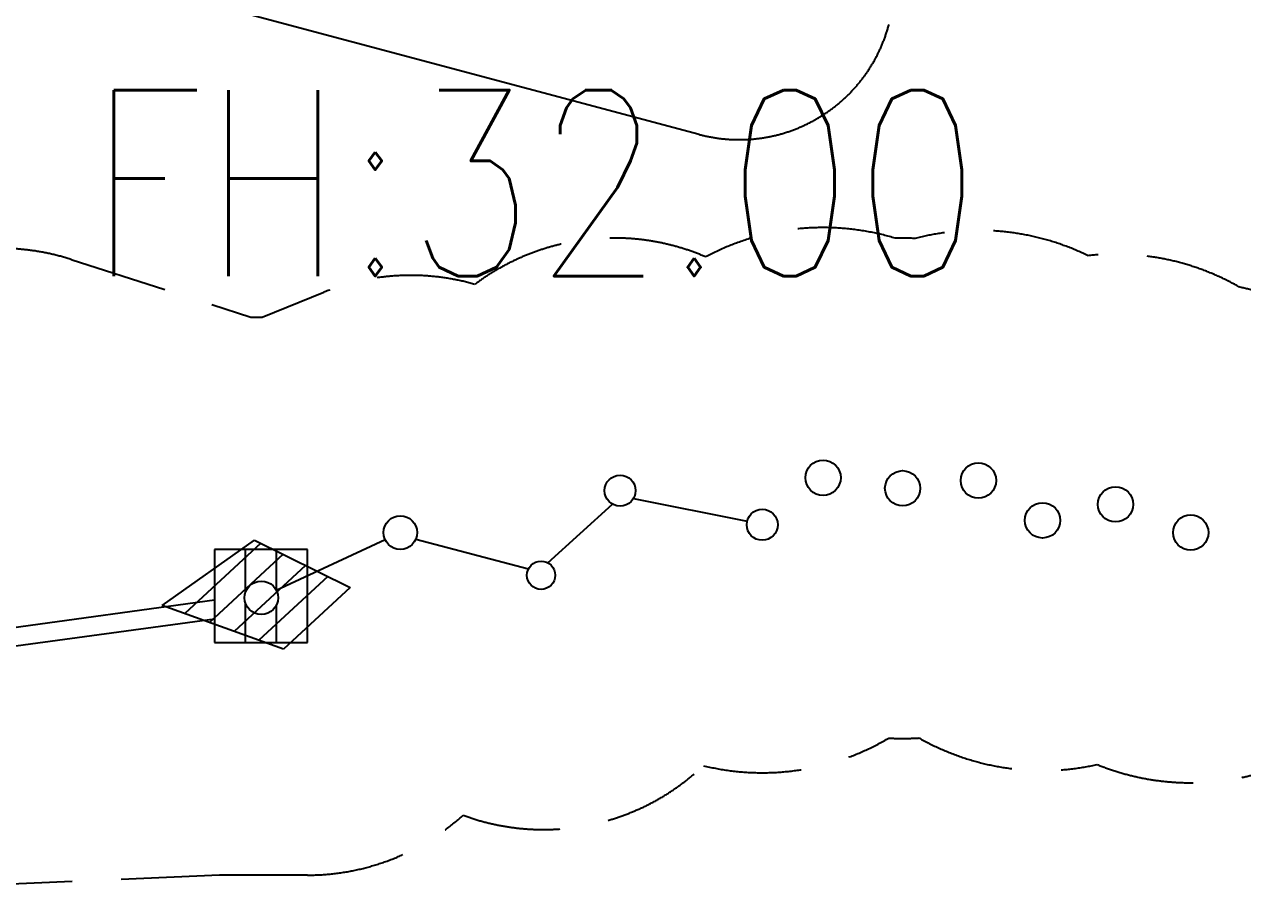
# Model space of a CAD drawing. Header units: millimetres. Extents: x 1145859089 to 1147511753, y -1047484727 to -1047247487.
# Drawn here: x 1145995891 to 1146003752, y -1047399723 to -1047394122 of the extents above; entities that cross this region are included whole.
import ezdxf
from ezdxf.xclip import XClip

# ---------------------------------------------------------------- set-up
doc = ezdxf.new("R2010")
doc.units = ezdxf.units.MM
doc.header["$LTSCALE"] = 100
doc.header["$MEASUREMENT"] = 0
doc.header["$XCLIPFRAME"] = 2
doc.linetypes.add('단지배치도$0$DASHED2', pattern=[0.375, 0.25, -0.125])
doc.linetypes.add('단지배치도$0$HIDDEN', pattern=[9.525, 6.35, -3.175])
doc.layers.get('0').update_dxf_attribs({"linetype": 'CONTINUOUS'})
for name, color, linetype in [('XREF', 135, 'CONTINUOUS'), ('단지배치도$0$S240910', 33, 'CONTINUOUS'), ('단지배치도$0$W240910', 135, 'CONTINUOUS')]:
    doc.layers.add(name, color=color, linetype=linetype)
doc.styles.add('단지배치도$0$WS1', font='romans.shx', dxfattribs={"width": 0.8, "bigfont": 'whgtxt.shx'})

# ---------------------------------------------------------------- blocks, each defined once
blk = doc.blocks.new('단지배치도$0$zw$9902')
at = {"layer": '단지배치도$0$W240910', "linetype": '단지배치도$0$DASHED2', "ltscale": 500}
blk.add_line((62104.9, -23462.9, 0), (57798, -22314.4, 0), dxfattribs=at)
at = {"layer": '단지배치도$0$W240910', "linetype": '단지배치도$0$HIDDEN'}
for p, q in [((58052.5, -24269.5, 0), (59211.4, -24641.2, 0)), ((59285.3, -24641.2, 0), (59681.8, -24481.1, 0)), ((59211.4, -24641.2, 0), (59285.3, -24641.2, 0)), ((59009.7, -28241.2, 0), (57374, -28313.3, 0)), ((59576.6, -28241.3, 0), (59009.7, -28241.2, 0))]:
    blk.add_line(p, q, dxfattribs=at)
at = {"layer": '단지배치도$0$W240910'}
for p, q in [((61128.7, -26226.8, 0), (61545.5, -25848.5, 0)), ((61680.1, -25811.9, 0), (62414.1, -25956.9, 0)), ((58639.7, -26501, 0), (59236.2, -26080.3, 0)), ((59236.2, -26080.3, 0), (59851.9, -26385.4, 0)), ((59375.7, -26403.8, 0), (60077.5, -26075.9, 0)), ((60276.3, -26072.9, 0), (61002.8, -26265.9, 0)), ((59276.6, -26100.3, 0), (58786.4, -26554.1, 0)), ((59420.5, -26171.6, 0), (58945.3, -26611.4, 0)), ((59576.7, -26141.3, 0), (58976.7, -26141.2, 0)), ((58976.7, -26141.2, 0), (58976.7, -26741.2, 0)), ((59176.7, -26418.7, 0), (59176.7, -26141.2, 0)), ((59376.7, -26405.8, 0), (59376.7, -26141.3, 0)), ((59576.7, -26741.3, 0), (59576.7, -26141.3, 0)), ((59564.3, -26242.8, 0), (59104.1, -26668.8, 0)), ((59708.1, -26314.1, 0), (59262.9, -26726.2, 0)), ((59851.9, -26385.4, 0), (59421.7, -26783.6, 0)), ((58976.7, -26468.3, 0), (57602.1, -26656.5, 0)), ((59176.7, -26741.2, 0), (59176.7, -26485.2, 0)), ((59421.7, -26783.6, 0), (58639.7, -26501, 0)), ((59376.7, -26741.3, 0), (59376.7, -26498.1, 0)), ((58976.7, -26589.4, 0), (57341, -26813.3, 0)), ((58976.7, -26741.2, 0), (59576.7, -26741.3, 0))]:
    blk.add_line(p, q, dxfattribs=at)
for centre, radius in [((62903.7, -25677.8, 0), 113.9), ((63905.8, -25695.6, 0), 113.9), ((61594, -25760.9, 0), 100.1), ((63417.1, -25745.8, 0), 113.9), ((64790.7, -25849.2, 0), 113.9), ((64319.7, -25952.6, 0), 113.9), ((60176.2, -26031.2, 0), 108.4), ((62511.3, -25980.7, 0), 100.1), ((65275.9, -26031.4, 0), 113.9), ((61084.5, -26306.7, 0), 91.3), ((59279.3, -26451.9, 0), 107.8)]:
    blk.add_circle(centre, radius, dxfattribs=at)
for centre, radius, start, end in [((58440.3, -22985.9, 0), 9000, 73.56542, 180), ((62701.1, -22855.4, 0), 7000, 270, 0), ((62701.1, -22855.4, 0), 6600, 270, 0)]:
    blk.add_arc(centre, radius, start, end, dxfattribs=at)
at = {"layer": '단지배치도$0$W240910', "linetype": '단지배치도$0$DASHED2', "ltscale": 500}
blk.add_arc((62362.6, -22496.6, 0), 1000, 255.06858, 345.16064, dxfattribs=at)
at = {"layer": '단지배치도$0$W240910', "linetype": '단지배치도$0$HIDDEN'}
for centre, radius, start, end in [((61554.7, -25631.3, 0), 1500, 66.77964, 126.78327), ((62903.7, -25677.8, 0), 1613.9, 73.22065, 117.99657), ((63905.8, -25695.6, 0), 1613.9, 63.99975, 104.62585), ((57594.4, -25697.9, 0), 1500, 72.21808, 89.99565), ((63417.1, -25745.8, 0), 1613.9, 87.11825, 91.68683), ((64790.7, -25849.2, 0), 1613.9, 60.17396, 96.31054), ((60243.5, -25872, 0), 1500, 74.01734, 111.993), ((65275.9, -26031.4, 0), 1613.9, 247.99754, 78.65417), ((62511.3, -25980.7, 0), 1600.1, 256.29712, 300.65146), ((63417.1, -25745.8, 0), 1613.9, 266.8022, 273.76825), ((64319.7, -25952.6, 0), 1613.9, 240.42757, 282.58103), ((61099.8, -26447.2, 0), 1500, 249.79318, 313.49957), ((59576.7, -26741.3, 0), 1500, 269.99565, 312.06467)]:
    blk.add_arc(centre, radius, start, end, dxfattribs=at)
at = {"layer": '단지배치도$0$S240910', "style": '단지배치도$0$WS1', "width": 0.8}
blk.add_text('FH:32.00', height=1200, dxfattribs=at).set_placement((58163.2, -24376.3))
blk = doc.blocks.new('단지배치도')
blk.add_blockref('단지배치도$0$zw$9902', (141034.2, 142437.2))

msp = doc.modelspace()

# ---------------------------------------------------------------- block references
at = {"layer": 'XREF'}
ref = msp.add_blockref('단지배치도', (1145797106.633357, -1047513806.462535), dxfattribs=at)
XClip(ref).set_block_clipping_path([(72982.4064819524, 34919.7593965298), (360382.4067475507, 255319.7593436697)])

doc.saveas('drawing.dxf')
